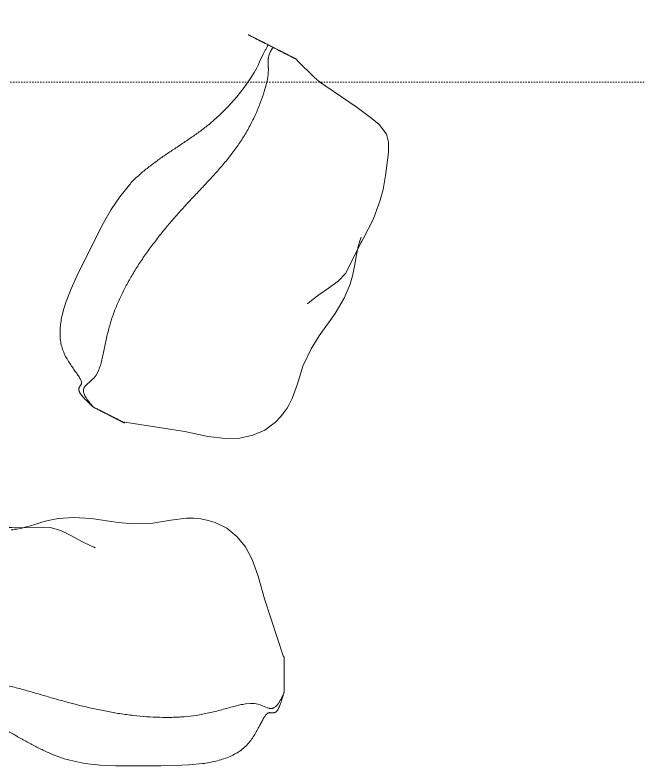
# Model space of a CAD drawing. Header units: inches. Extents: x -4010 to -1814, y 9846 to 12241.
# Drawn here: x -2436.6 to -2379.4, y 11007.7 to 11076.5 of the extents above; entities that cross this region are included whole.
import ezdxf

# ---------------------------------------------------------------- set-up
doc = ezdxf.new("R2010")
doc.units = ezdxf.units.IN
doc.header["$MEASUREMENT"] = 0
doc.linetypes.add('Aligning Line 1_8_', pattern=[0.25, 0.125, -0.125])
for name, color, linetype, lineweight in [('0-1', 7, 'Continuous', 5), ('0-2', 7, 'Continuous', 9), ('A-DETL-GENF-1', 253, 'Continuous', 9), ('A-DETL-GENF-2', 254, 'Continuous', 9), ('G-ANNO-SYMB-1', 147, 'Aligning Line 1_8_', 9)]:
    doc.layers.add(name, color=color, linetype=linetype, lineweight=lineweight)

# ---------------------------------------------------------------- blocks, each defined once
blk = doc.blocks.new('Simple_Scalable_Rock_Boulder_16017 - Rock-V13-UNIT PLANS - 1ST FLOOR')
at = {"layer": 'A-DETL-GENF-1'}
for p, q in [((-9.41, 6.57), (-10.652, 6.446)), ((-8.134, 6.624), (-9.41, 6.57)), ((-6.822, 6.639), (-8.134, 6.624)), ((-16.322, 1.204), (-16.153, 1.133)), ((-16.153, 1.133), (-15.957, 1.06)), ((-15.957, 1.06), (-15.72, 0.991)), ((-15.72, 0.991), (-15.425, 0.94)), ((-15.425, 0.94), (-15.052, 0.924)), ((-15.052, 0.924), (-14.591, 0.965)), ((18.723, 0.644), (18.723, 0.124))]:
    blk.add_line(p, q, dxfattribs=at)
at = {"layer": 'A-DETL-GENF-1', "flags": 128}
for points in [[(-1.264, 6.595), (-2.676, 6.658), (-4.083, 6.662), (-5.47, 6.645), (-6.822, 6.639)], [(1.516, 6.143), (0.139, 6.435), (-1.264, 6.595)], [(17.752, 0.648), (17.46, 0.647), (17.21, 0.635), (16.973, 0.617), (16.705, 0.602), (16.364, 0.598), (15.887, 0.62), (15.183, 0.689), (14.24, 0.826), (13.177, 1.037), (12.08, 1.315), (10.988, 1.662), (9.919, 2.082)], [(-16.743, 1.363), (-16.611, 1.322), (-16.472, 1.268), (-16.322, 1.204)], [(-18.067, 0.14), (-18.111, 0.005), (-18.152, -0.112)], [(18.176, 0.153), (18.19, 0.154), (18.2, 0.156), (18.203, 0.156), (18.206, 0.157), (18.209, 0.157), (18.212, 0.158), (18.214, 0.158), (18.218, 0.159), (18.222, 0.159), (18.226, 0.16), (18.234, 0.161), (18.245, 0.163), (18.278, 0.167), (18.376, 0.158), (18.424, 0.152)], [(18.723, 0.644), (18.665, 0.644), (18.608, 0.644)], [(18.723, -2.248), (18.609, -2.53), (18.432, -3.084), (18.215, -3.811), (18.019, -4.423), (17.964, -4.597), (17.932, -4.703), (17.92, -4.744), (17.91, -4.777), (17.903, -4.801), (17.9, -4.813), (17.903, -4.804), (17.888, -4.882), (17.871, -4.975), (17.832, -5.205), (17.744, -5.799), (17.306, -9.242), (17.031, -10.916), (16.819, -11.751), (16.343, -12.748), (15.783, -13.263), (14.946, -13.682), (13.377, -14.253), (12.945, -14.398), (12.239, -14.618), (11.695, -14.768), (10.694, -14.993), (8.879, -15.209), (6.826, -15.201), (6.594, -15.19), (6.392, -15.18), (3.305, -15.224), (2.326, -14.944), (1.346, -14.438), (0.406, -13.917), (-0.543, -13.461), (-0.71, -13.393), (-0.742, -13.381), (-0.757, -13.375), (-0.771, -13.37), (-0.783, -13.365), (-0.793, -13.362), (-0.8, -13.359), (-0.803, -13.358)], [(5.87, -15.157), (5.82, -15.167), (5.382, -15.289), (5.101, -15.374), (4.712, -15.494), (4.071, -15.689), (3.483, -15.852), (2.586, -16.042), (1.179, -16.141), (-0.453, -16.023), (-2.937, -15.671), (-4.314, -15.535), (-6.098, -15.593), (-7.753, -15.874), (-9.177, -16.055), (-9.859, -16.056), (-10.172, -16.032), (-10.491, -15.993), (-11.168, -15.868), (-11.814, -15.677), (-12.901, -15.135), (-13.814, -14.386), (-14.588, -13.424), (-15.211, -12.269), (-15.775, -10.756), (-16.337, -8.654), (-18.081, -3.358), (-18.089, -3.347), (-18.095, -3.34), (-18.1, -3.335), (-18.107, -3.331), (-18.113, -3.331), (-18.118, -3.334), (-18.124, -3.338), (-18.132, -3.345), (-18.14, -3.353), (-18.147, -3.361), (-18.152, -3.367)], [(6.891, -14.982), (6.891, -14.982), (6.801, -14.987), (6.69, -15)]]:
    blk.add_lwpolyline(points, dxfattribs=at)
at = {"layer": 'A-DETL-GENF-1'}
for points, knots in [([(-10.652, 6.446), (-11.068, 6.389), (-11.892, 6.239), (-12.866, 5.934), (-13.584, 5.6), (-14.083, 5.299), (-14.531, 4.947), (-14.918, 4.54), (-15.247, 4.098), (-15.529, 3.645), (-15.774, 3.201), (-15.991, 2.782), (-16.185, 2.408), (-16.363, 2.103), (-16.531, 1.885), (-16.637, 1.812), (-16.689, 1.793)], [0, 0, 0, 0, 0.125, 0.25, 0.3125, 0.375, 0.4375, 0.5, 0.5625, 0.625, 0.6875, 0.75, 0.8125, 0.875, 0.9375, 1, 1, 1, 1]), ([(-14.591, 0.965), (-14.43, 0.989), (-14.088, 1.056), (-13.538, 1.195), (-12.979, 1.348), (-12.41, 1.505), (-11.824, 1.661), (-11.239, 1.803), (-10.665, 1.924), (-9.909, 2.052), (-9.149, 2.137), (-8.401, 2.185), (-7.652, 2.212), (-6.704, 2.208), (-5.538, 2.148), (-4.326, 2.034), (-3.09, 1.867), (-1.846, 1.652), (-0.191, 1.311), (1.445, 0.901), (2.661, 0.556), (3.066, 0.439)], [0, 0, 0, 0, 0.033333, 0.066667, 0.1, 0.133333, 0.166667, 0.2, 0.233333, 0.266667, 0.333333, 0.366667, 0.4, 0.466667, 0.533333, 0.6, 0.666667, 0.733333, 0.8, 0.933333, 1, 1, 1, 1]), ([(18.723, 2.676), (18.723, 2.676), (18.723, 2.675), (18.723, 2.672), (18.723, 2.666), (18.723, 2.657), (18.723, 2.645), (18.723, 2.629), (18.723, 2.617), (18.723, 2.61)], [-0.15740741, -0.15740741, -0.15740741, -0.15740741, -0.15277778, -0.14814815, -0.13888889, -0.12962963, -0.12037037, -0.11574074, -0.11111111, -0.11111111, -0.11111111, -0.11111111]), ([(18.723, 2.61), (18.723, 2.595), (18.723, 2.552), (18.723, 2.429), (18.723, 2.273), (18.723, 2.132), (18.723, 2.063), (18.723, 2.03)], [-0.11111111, -0.11111111, -0.11111111, -0.11111111, -0.10185185, -0.09259259, -0.08333333, -0.0787037, -0.07407407, -0.07407407, -0.07407407, -0.07407407]), ([(-16.689, 1.793), (-16.709, 1.786), (-16.75, 1.775), (-16.812, 1.769), (-16.865, 1.771), (-16.907, 1.775), (-16.94, 1.779), (-16.973, 1.783), (-17.02, 1.789), (-17.08, 1.795), (-17.151, 1.795), (-17.214, 1.786), (-17.265, 1.771), (-17.311, 1.751), (-17.351, 1.727), (-17.391, 1.698), (-17.427, 1.666), (-17.459, 1.633), (-17.489, 1.598), (-17.522, 1.555), (-17.558, 1.502), (-17.606, 1.422), (-17.668, 1.302), (-17.742, 1.13), (-17.844, 0.859), (-17.921, 0.618), (-17.972, 0.449)], [0, 0, 0, 0, 0.035714, 0.071429, 0.107143, 0.125, 0.142857, 0.160714, 0.178571, 0.214286, 0.25, 0.285714, 0.321429, 0.357143, 0.392857, 0.428571, 0.464286, 0.5, 0.535714, 0.571429, 0.607143, 0.642857, 0.714286, 0.785714, 0.857143, 1, 1, 1, 1]), ([(-17.385, 1.203), (-17.346, 1.237), (-17.274, 1.292), (-17.175, 1.345), (-17.086, 1.375), (-17.003, 1.389), (-16.93, 1.391), (-16.866, 1.387), (-16.805, 1.377), (-16.763, 1.368), (-16.743, 1.363)], [0.2222222, 0.2222222, 0.2222222, 0.2222222, 0.3333333, 0.4444444, 0.5555556, 0.6666667, 0.75, 0.8333333, 0.9166667, 1, 1, 1, 1]), ([(18.723, 2.03), (18.723, 1.997), (18.723, 1.932), (18.723, 1.804), (18.723, 1.651), (18.723, 1.504), (18.723, 1.385), (18.723, 1.324), (18.723, 1.293)], [-0.07407407, -0.07407407, -0.07407407, -0.07407407, -0.06944444, -0.06481481, -0.05555556, -0.0462963, -0.04166667, -0.03703704, -0.03703704, -0.03703704, -0.03703704]), ([(-18.152, -0.151), (-18.134, -0.108), (-18.099, -0.022), (-18.042, 0.11), (-17.988, 0.233), (-17.903, 0.417), (-17.788, 0.649), (-17.696, 0.807), (-17.652, 0.875)], [0, 0, 0, 0, 0.111111, 0.222222, 0.333333, 0.444444, 0.722222, 1, 1, 1, 1]), ([(18.723, 1.293), (18.723, 1.262), (18.723, 1.2), (18.723, 1.079), (18.723, 0.876), (18.723, 0.727), (18.723, 0.644)], [-0.03703704, -0.03703704, -0.03703704, -0.03703704, -0.03240741, -0.02777778, -0.01851852, 0, 0, 0, 0]), ([(14.742, -0.998), (15.05, -0.946), (15.451, -0.863), (15.809, -0.766), (15.989, -0.71), (16.113, -0.669), (16.226, -0.628), (16.329, -0.588), (16.426, -0.549), (16.516, -0.509), (16.602, -0.469), (16.682, -0.43), (16.758, -0.391), (16.83, -0.352), (16.897, -0.315), (16.961, -0.279), (17.023, -0.243), (17.086, -0.206), (17.15, -0.169), (17.235, -0.121), (17.323, -0.074), (17.424, -0.026), (17.506, 0.01), (17.578, 0.037), (17.636, 0.056), (17.679, 0.07), (17.723, 0.083), (17.783, 0.099), (17.893, 0.123), (18.052, 0.146), (18.185, 0.154), (18.288, 0.156), (18.37, 0.154), (18.456, 0.151), (18.572, 0.142), (18.662, 0.132), (18.723, 0.124)], [0, 0, 0, 0, 0.1, 0.15, 0.175, 0.2, 0.225, 0.25, 0.275, 0.3, 0.325, 0.35, 0.375, 0.4, 0.425, 0.45, 0.475, 0.5, 0.525, 0.55, 0.6, 0.625, 0.65, 0.675, 0.6875, 0.7, 0.7125, 0.725, 0.75, 0.8, 0.85, 0.875, 0.9, 0.925, 0.95, 1, 1, 1, 1]), ([(-18.152, -1.851), (-18.152, -1.835), (-18.152, -1.804), (-18.152, -1.765), (-18.152, -1.728), (-18.152, -1.682), (-18.152, -1.618), (-18.152, -1.542), (-18.152, -1.458), (-18.152, -1.378), (-18.152, -1.315), (-18.152, -1.265), (-18.152, -1.219), (-18.152, -1.166), (-18.152, -1.102), (-18.152, -1.037), (-18.152, -0.967), (-18.152, -0.869), (-18.152, -0.736), (-18.152, -0.502), (-18.152, -0.3), (-18.152, -0.151)], [-0.3, -0.3, -0.3, -0.3, -0.2875, -0.275, -0.2625, -0.25, -0.2375, -0.225, -0.2125, -0.2, -0.1875, -0.175, -0.1625, -0.15, -0.1375, -0.125, -0.1125, -0.1, -0.075, -0.05, 0, 0, 0, 0]), ([(18.723, -0.771), (18.723, -0.781), (18.723, -0.799), (18.723, -0.818), (18.723, -0.835), (18.723, -0.851), (18.723, -0.866), (18.723, -0.881), (18.723, -0.896), (18.723, -0.914), (18.723, -0.945), (18.723, -0.99), (18.723, -1.034), (18.723, -1.098), (18.723, -1.207), (18.723, -1.375), (18.723, -1.547), (18.723, -1.663), (18.723, -1.709), (18.723, -1.73)], [-0.8518519, -0.8518519, -0.8518519, -0.8518519, -0.8425926, -0.8333333, -0.8240741, -0.8194444, -0.8148148, -0.8101852, -0.8055556, -0.7962963, -0.787037, -0.7824074, -0.7777778, -0.7731481, -0.7685185, -0.7592593, -0.75, -0.7453704, -0.7407407, -0.7407407, -0.7407407, -0.7407407]), ([(18.723, -1.73), (18.723, -1.75), (18.723, -1.786), (18.723, -1.847), (18.723, -1.904), (18.723, -1.96), (18.723, -1.998), (18.723, -2.017)], [-0.74074074, -0.74074074, -0.74074074, -0.74074074, -0.73611111, -0.73148148, -0.72222222, -0.71296296, -0.7037037, -0.7037037, -0.7037037, -0.7037037]), ([(-18.152, -3.366), (-18.152, -3.367), (-18.152, -3.367), (-18.152, -3.365), (-18.152, -3.358), (-18.152, -3.346), (-18.152, -3.333), (-18.152, -3.324)], [-0.6, -0.6, -0.6, -0.6, -0.59375, -0.5875, -0.575, -0.5625, -0.55, -0.55, -0.55, -0.55])]:
    blk.add_open_spline(points, degree=3, knots=knots, dxfattribs=at)
for points in [[(9.919, 2.082), (9.601, 2.22), (8.973, 2.516), (8.051, 2.994), (7.139, 3.496), (6.232, 4.007), (5.326, 4.511), (4.408, 4.997), (3.473, 5.448), (2.512, 5.845), (1.852, 6.053), (1.516, 6.143)], [(-17.652, 0.875), (-17.601, 0.955), (-17.505, 1.084), (-17.423, 1.168), (-17.385, 1.203)], [(-17.972, 0.449), (-18.002, 0.352), (-18.033, 0.251), (-18.063, 0.146)], [(3.066, 0.439), (3.456, 0.326), (4.237, 0.096), (5.41, -0.243), (6.587, -0.559), (7.774, -0.836), (8.969, -1.057), (10.173, -1.203), (11.383, -1.259), (12.578, -1.237), (13.732, -1.147), (14.424, -1.052), (14.742, -0.998)], [(18.608, 0.644), (18.558, 0.644), (18.46, 0.643), (18.32, 0.643), (18.176, 0.643), (18.032, 0.644), (17.893, 0.646), (17.799, 0.647), (17.752, 0.648)], [(18.723, 0.124), (18.723, 0.003), (18.723, -0.101), (18.723, -0.19)], [(-18.152, -0.112), (-18.152, -0.112), (-18.152, -0.113), (-18.152, -0.113)], [(-18.152, -0.151), (-18.152, -0.137), (-18.152, -0.126), (-18.152, -0.12)], [(18.723, -0.19), (18.723, -0.235), (18.723, -0.317), (18.723, -0.389), (18.723, -0.423)], [(18.723, -0.423), (18.723, -0.44), (18.723, -0.474), (18.723, -0.521), (18.723, -0.566), (18.723, -0.595), (18.723, -0.609)], [(18.723, -0.609), (18.723, -0.624), (18.723, -0.652), (18.723, -0.696), (18.723, -0.737), (18.723, -0.761), (18.723, -0.771)], [(-18.152, -2.073), (-18.152, -2.049), (-18.152, -2.007), (-18.152, -1.953), (-18.152, -1.902), (-18.152, -1.867), (-18.152, -1.851)], [(18.723, -2.017), (18.723, -2.036), (18.723, -2.074), (18.723, -2.122), (18.723, -2.163), (18.723, -2.185), (18.723, -2.195)], [(-18.152, -2.462), (-18.152, -2.428), (-18.152, -2.356), (-18.152, -2.247), (-18.152, -2.148), (-18.152, -2.096), (-18.152, -2.073)], [(-18.152, -2.799), (-18.152, -2.771), (-18.152, -2.716), (-18.152, -2.639), (-18.152, -2.557), (-18.152, -2.495), (-18.152, -2.462)], [(18.723, -2.195), (18.723, -2.205), (18.723, -2.223), (18.723, -2.241), (18.723, -2.248), (18.723, -2.249), (18.723, -2.248)], [(-18.152, -3.114), (-18.152, -3.09), (-18.152, -3.042), (-18.152, -2.964), (-18.152, -2.884), (-18.152, -2.827), (-18.152, -2.799)], [(-18.152, -3.324), (-18.152, -3.315), (-18.152, -3.293), (-18.152, -3.244), (-18.152, -3.183), (-18.152, -3.137), (-18.152, -3.114)]]:
    blk.add_open_spline(points, degree=3, dxfattribs=at)
at = {"layer": 'A-DETL-GENF-2', "flags": 128}
blk.add_lwpolyline([(6.69, -15), (6.527, -15.019), (5.87, -15.157)], dxfattribs=at)
at = {"layer": 'A-DETL-GENF-2'}
for points, knots in [([(18.723, -2.196), (18.723, -2.191), (18.723, -2.179), (18.723, -2.156), (18.723, -2.125), (18.723, -2.087), (18.723, -2.037), (18.723, -1.973), (18.723, -1.898), (18.723, -1.819), (18.723, -1.738), (18.723, -1.619), (18.723, -1.487), (18.723, -1.345), (18.723, -1.235), (18.723, -1.137), (18.723, -1.055), (18.723, -0.99), (18.723, -0.927), (18.723, -0.85), (18.723, -0.755), (18.723, -0.639), (18.723, -0.514), (18.723, -0.401), (18.723, -0.256), (18.723, -0.02), (18.723, 0.331), (18.723, 0.686), (18.723, 0.93), (18.723, 1.082), (18.723, 1.204), (18.723, 1.341), (18.723, 1.473), (18.723, 1.606), (18.723, 1.721), (18.723, 1.82), (18.723, 1.913), (18.723, 2.022), (18.723, 2.137), (18.723, 2.268), (18.723, 2.362), (18.723, 2.441), (18.723, 2.495), (18.723, 2.548), (18.723, 2.593), (18.723, 2.628), (18.723, 2.647), (18.723, 2.658), (18.723, 2.667), (18.723, 2.673), (18.723, 2.675), (18.723, 2.675)], [-0.5555556, -0.5555556, -0.5555556, -0.5555556, -0.5462963, -0.537037, -0.5277778, -0.5185185, -0.5092593, -0.5, -0.4907407, -0.4814815, -0.4722222, -0.462963, -0.4444444, -0.4351852, -0.4259259, -0.4166667, -0.412037, -0.4074074, -0.4027778, -0.3981481, -0.3888889, -0.3796296, -0.375, -0.3703704, -0.3657407, -0.3611111, -0.3518519, -0.3425926, -0.337963, -0.3333333, -0.3287037, -0.3240741, -0.3148148, -0.3055556, -0.2962963, -0.2916667, -0.287037, -0.2777778, -0.2685185, -0.2592593, -0.2407407, -0.2314815, -0.2222222, -0.212963, -0.2037037, -0.1944444, -0.1851852, -0.1805556, -0.1759259, -0.1666667, -0.162037, -0.162037, -0.162037, -0.162037]), ([(-17.385, 1.203), (-17.346, 1.237), (-17.274, 1.292), (-17.175, 1.345), (-17.086, 1.375), (-17.003, 1.389), (-16.93, 1.391), (-16.866, 1.387), (-16.805, 1.377), (-16.763, 1.368), (-16.743, 1.363)], [0.2222222, 0.2222222, 0.2222222, 0.2222222, 0.3333333, 0.4444444, 0.5555556, 0.6666667, 0.75, 0.8333333, 0.9166667, 1, 1, 1, 1]), ([(-18.152, -0.173), (-18.152, -0.444), (-18.152, -0.939), (-18.152, -1.547), (-18.152, -1.957), (-18.152, -2.233), (-18.152, -2.386), (-18.152, -2.497), (-18.152, -2.575), (-18.152, -2.648), (-18.152, -2.719), (-18.152, -2.777), (-18.152, -2.825), (-18.152, -2.879), (-18.152, -2.948), (-18.152, -3.029), (-18.152, -3.105), (-18.152, -3.171), (-18.152, -3.224), (-18.152, -3.267), (-18.152, -3.301), (-18.152, -3.33), (-18.152, -3.352), (-18.152, -3.363), (-18.152, -3.365), (-18.152, -3.366)], [-1, -1, -1, -1, -0.95, -0.9, -0.85, -0.825, -0.8, -0.7875, -0.775, -0.7625, -0.75, -0.7375, -0.725, -0.7125, -0.7, -0.6875, -0.675, -0.6625, -0.65, -0.6375, -0.63125, -0.625, -0.6125, -0.60625, -0.6, -0.6, -0.6, -0.6]), ([(18.723, -2.248), (18.723, -2.247), (18.723, -2.245), (18.723, -2.238), (18.723, -2.232), (18.723, -2.227), (18.723, -2.221), (18.723, -2.215), (18.723, -2.212), (18.723, -2.207), (18.723, -2.2), (18.723, -2.196)], [-0.62962963, -0.62962963, -0.62962963, -0.62962963, -0.62037037, -0.61111111, -0.60185185, -0.59722222, -0.59259259, -0.58333333, -0.57407407, -0.56481481, -0.55555556, -0.55555556, -0.55555556, -0.55555556])]:
    blk.add_open_spline(points, degree=3, knots=knots, dxfattribs=at)
for points in [[(-18.063, 0.146), (-18.082, 0.079), (-18.101, 0.011), (-18.12, -0.058)], [(-18.152, -0.12), (-18.152, -0.115), (-18.152, -0.112), (-18.152, -0.112)], [(-18.152, -0.13), (-18.152, -0.14), (-18.152, -0.154), (-18.152, -0.173)], [(-18.122, -0.064), (-18.131, -0.098), (-18.141, -0.132), (-18.15, -0.166)]]:
    blk.add_open_spline(points, degree=3, dxfattribs=at)
blk = doc.blocks.new('Simple_Scalable_Rock_Boulder_16017 - Rock-V14-UNIT PLANS - 1ST FLOOR')
at = {"layer": 'A-DETL-GENF-1'}
for p, q in [((-9.41, 6.57), (-10.652, 6.446)), ((-8.134, 6.624), (-9.41, 6.57)), ((-6.822, 6.639), (-8.134, 6.624)), ((-1.264, 6.595), (-2.676, 6.658)), ((-16.322, 1.204), (-16.153, 1.133)), ((-16.153, 1.133), (-15.957, 1.06)), ((-15.957, 1.06), (-15.72, 0.991)), ((-15.72, 0.991), (-15.425, 0.94)), ((-15.425, 0.94), (-15.052, 0.924)), ((-15.052, 0.924), (-14.591, 0.965)), ((18.723, 0.644), (18.723, 0.124))]:
    blk.add_line(p, q, dxfattribs=at)
at = {"layer": 'A-DETL-GENF-1', "flags": 128}
for points in [[(-2.676, 6.658), (-4.083, 6.662), (-5.47, 6.645), (-6.822, 6.639)], [(1.516, 6.143), (0.139, 6.435), (-1.264, 6.595)], [(17.752, 0.648), (17.46, 0.647), (17.21, 0.635), (16.973, 0.617), (16.705, 0.602), (16.364, 0.598), (15.887, 0.62), (15.183, 0.689), (14.24, 0.826), (13.177, 1.037), (12.08, 1.315), (10.988, 1.662), (9.919, 2.082)], [(-16.743, 1.363), (-16.611, 1.322), (-16.472, 1.268), (-16.322, 1.204)], [(-18.067, 0.14), (-18.111, 0.005), (-18.152, -0.112)], [(18.176, 0.153), (18.19, 0.154), (18.2, 0.156), (18.203, 0.156), (18.206, 0.157), (18.209, 0.157), (18.212, 0.158), (18.214, 0.158), (18.218, 0.159), (18.222, 0.159), (18.226, 0.16), (18.234, 0.161), (18.245, 0.163), (18.278, 0.167), (18.376, 0.158), (18.424, 0.152)], [(18.723, 0.644), (18.665, 0.644), (18.608, 0.644)], [(18.723, -2.248), (18.609, -2.53), (18.432, -3.084), (18.215, -3.811), (18.019, -4.423), (17.964, -4.597), (17.932, -4.703), (17.92, -4.744), (17.91, -4.777), (17.903, -4.801), (17.9, -4.813), (17.903, -4.804), (17.888, -4.882), (17.871, -4.975), (17.832, -5.205), (17.744, -5.799), (17.306, -9.242), (17.031, -10.916), (16.819, -11.751), (16.343, -12.748), (15.783, -13.263), (14.946, -13.682), (13.377, -14.253), (12.945, -14.398), (12.239, -14.618), (11.695, -14.768), (10.694, -14.993), (8.879, -15.209), (6.826, -15.201), (6.594, -15.19), (6.392, -15.18), (3.305, -15.224), (2.326, -14.944), (1.346, -14.438), (0.406, -13.917), (-0.543, -13.461), (-0.71, -13.393), (-0.742, -13.381), (-0.757, -13.375), (-0.771, -13.37), (-0.783, -13.365), (-0.793, -13.362), (-0.8, -13.359), (-0.803, -13.358)], [(5.87, -15.157), (5.82, -15.167), (5.382, -15.289), (5.101, -15.374), (4.712, -15.494), (4.071, -15.689), (3.483, -15.852), (2.586, -16.042), (1.179, -16.141), (-0.453, -16.023), (-2.937, -15.671), (-4.314, -15.535), (-6.098, -15.593), (-7.753, -15.874), (-9.177, -16.055), (-9.859, -16.056), (-10.172, -16.032), (-10.491, -15.993), (-11.168, -15.868), (-11.814, -15.677), (-12.901, -15.135), (-13.814, -14.386), (-14.588, -13.424), (-15.211, -12.269), (-15.775, -10.756), (-16.337, -8.654), (-18.081, -3.358), (-18.089, -3.347), (-18.095, -3.34), (-18.1, -3.335), (-18.107, -3.331), (-18.113, -3.331), (-18.118, -3.334), (-18.124, -3.338), (-18.132, -3.345), (-18.14, -3.353), (-18.147, -3.361), (-18.152, -3.367)], [(6.891, -14.982), (6.891, -14.982), (6.801, -14.987), (6.702, -14.998)]]:
    blk.add_lwpolyline(points, dxfattribs=at)
at = {"layer": 'A-DETL-GENF-1'}
for points, knots in [([(-10.652, 6.446), (-11.068, 6.389), (-11.892, 6.239), (-12.866, 5.934), (-13.584, 5.6), (-14.083, 5.299), (-14.531, 4.947), (-14.918, 4.54), (-15.247, 4.098), (-15.529, 3.645), (-15.774, 3.201), (-15.991, 2.782), (-16.185, 2.408), (-16.363, 2.103), (-16.531, 1.885), (-16.637, 1.812), (-16.689, 1.793)], [0, 0, 0, 0, 0.125, 0.25, 0.3125, 0.375, 0.4375, 0.5, 0.5625, 0.625, 0.6875, 0.75, 0.8125, 0.875, 0.9375, 1, 1, 1, 1]), ([(-14.591, 0.965), (-14.43, 0.989), (-14.088, 1.056), (-13.538, 1.195), (-12.979, 1.348), (-12.41, 1.505), (-11.824, 1.661), (-11.239, 1.803), (-10.665, 1.924), (-9.909, 2.052), (-9.149, 2.137), (-8.401, 2.185), (-7.652, 2.212), (-6.704, 2.208), (-5.538, 2.148), (-4.326, 2.034), (-3.09, 1.867), (-1.846, 1.652), (-0.191, 1.311), (1.445, 0.901), (2.661, 0.556), (3.066, 0.439)], [0, 0, 0, 0, 0.033333, 0.066667, 0.1, 0.133333, 0.166667, 0.2, 0.233333, 0.266667, 0.333333, 0.366667, 0.4, 0.466667, 0.533333, 0.6, 0.666667, 0.733333, 0.8, 0.933333, 1, 1, 1, 1]), ([(18.723, 2.676), (18.723, 2.676), (18.723, 2.675), (18.723, 2.672), (18.723, 2.666), (18.723, 2.657), (18.723, 2.645), (18.723, 2.629), (18.723, 2.617), (18.723, 2.61)], [-0.15740741, -0.15740741, -0.15740741, -0.15740741, -0.15277778, -0.14814815, -0.13888889, -0.12962963, -0.12037037, -0.11574074, -0.11111111, -0.11111111, -0.11111111, -0.11111111]), ([(18.723, 2.61), (18.723, 2.595), (18.723, 2.552), (18.723, 2.429), (18.723, 2.273), (18.723, 2.132), (18.723, 2.063), (18.723, 2.03)], [-0.11111111, -0.11111111, -0.11111111, -0.11111111, -0.10185185, -0.09259259, -0.08333333, -0.0787037, -0.07407407, -0.07407407, -0.07407407, -0.07407407]), ([(-16.689, 1.793), (-16.709, 1.786), (-16.75, 1.775), (-16.812, 1.769), (-16.865, 1.771), (-16.907, 1.775), (-16.94, 1.779), (-16.973, 1.783), (-17.02, 1.789), (-17.08, 1.795), (-17.151, 1.795), (-17.214, 1.786), (-17.265, 1.771), (-17.311, 1.751), (-17.351, 1.727), (-17.391, 1.698), (-17.427, 1.666), (-17.459, 1.633), (-17.489, 1.598), (-17.522, 1.555), (-17.558, 1.502), (-17.606, 1.422), (-17.668, 1.302), (-17.742, 1.13), (-17.844, 0.859), (-17.921, 0.618), (-17.972, 0.449)], [0, 0, 0, 0, 0.035714, 0.071429, 0.107143, 0.125, 0.142857, 0.160714, 0.178571, 0.214286, 0.25, 0.285714, 0.321429, 0.357143, 0.392857, 0.428571, 0.464286, 0.5, 0.535714, 0.571429, 0.607143, 0.642857, 0.714286, 0.785714, 0.857143, 1, 1, 1, 1]), ([(-17.652, 0.875), (-17.601, 0.955), (-17.505, 1.084), (-17.382, 1.21), (-17.274, 1.292), (-17.175, 1.345), (-17.086, 1.375), (-17.003, 1.389), (-16.93, 1.391), (-16.866, 1.387), (-16.805, 1.377), (-16.763, 1.368), (-16.743, 1.363)], [0, 0, 0, 0, 0.111111, 0.222222, 0.333333, 0.444444, 0.555556, 0.666667, 0.75, 0.833333, 0.916667, 1, 1, 1, 1]), ([(18.723, 2.03), (18.723, 1.997), (18.723, 1.932), (18.723, 1.804), (18.723, 1.651), (18.723, 1.504), (18.723, 1.385), (18.723, 1.324), (18.723, 1.293)], [-0.07407407, -0.07407407, -0.07407407, -0.07407407, -0.06944444, -0.06481481, -0.05555556, -0.0462963, -0.04166667, -0.03703704, -0.03703704, -0.03703704, -0.03703704]), ([(-18.152, -0.151), (-18.134, -0.108), (-18.099, -0.022), (-18.042, 0.11), (-17.988, 0.233), (-17.903, 0.417), (-17.788, 0.649), (-17.696, 0.807), (-17.652, 0.875)], [0, 0, 0, 0, 0.111111, 0.222222, 0.333333, 0.444444, 0.722222, 1, 1, 1, 1]), ([(18.723, 1.293), (18.723, 1.262), (18.723, 1.2), (18.723, 1.079), (18.723, 0.876), (18.723, 0.727), (18.723, 0.644)], [-0.03703704, -0.03703704, -0.03703704, -0.03703704, -0.03240741, -0.02777778, -0.01851852, 0, 0, 0, 0]), ([(14.742, -0.998), (15.05, -0.946), (15.451, -0.863), (15.809, -0.766), (15.989, -0.71), (16.113, -0.669), (16.226, -0.628), (16.329, -0.588), (16.426, -0.549), (16.516, -0.509), (16.602, -0.469), (16.682, -0.43), (16.758, -0.391), (16.83, -0.352), (16.897, -0.315), (16.961, -0.279), (17.023, -0.243), (17.086, -0.206), (17.15, -0.169), (17.235, -0.121), (17.323, -0.074), (17.424, -0.026), (17.506, 0.01), (17.578, 0.037), (17.636, 0.056), (17.679, 0.07), (17.723, 0.083), (17.783, 0.099), (17.893, 0.123), (18.052, 0.146), (18.185, 0.154), (18.288, 0.156), (18.37, 0.154), (18.456, 0.151), (18.572, 0.142), (18.662, 0.132), (18.723, 0.124)], [0, 0, 0, 0, 0.1, 0.15, 0.175, 0.2, 0.225, 0.25, 0.275, 0.3, 0.325, 0.35, 0.375, 0.4, 0.425, 0.45, 0.475, 0.5, 0.525, 0.55, 0.6, 0.625, 0.65, 0.675, 0.6875, 0.7, 0.7125, 0.725, 0.75, 0.8, 0.85, 0.875, 0.9, 0.925, 0.95, 1, 1, 1, 1]), ([(-18.152, -1.851), (-18.152, -1.835), (-18.152, -1.804), (-18.152, -1.765), (-18.152, -1.728), (-18.152, -1.682), (-18.152, -1.618), (-18.152, -1.542), (-18.152, -1.458), (-18.152, -1.378), (-18.152, -1.315), (-18.152, -1.265), (-18.152, -1.219), (-18.152, -1.166), (-18.152, -1.102), (-18.152, -1.037), (-18.152, -0.967), (-18.152, -0.869), (-18.152, -0.736), (-18.152, -0.502), (-18.152, -0.3), (-18.152, -0.151)], [-0.3, -0.3, -0.3, -0.3, -0.2875, -0.275, -0.2625, -0.25, -0.2375, -0.225, -0.2125, -0.2, -0.1875, -0.175, -0.1625, -0.15, -0.1375, -0.125, -0.1125, -0.1, -0.075, -0.05, 0, 0, 0, 0]), ([(18.723, -0.771), (18.723, -0.781), (18.723, -0.799), (18.723, -0.818), (18.723, -0.835), (18.723, -0.851), (18.723, -0.866), (18.723, -0.881), (18.723, -0.896), (18.723, -0.914), (18.723, -0.945), (18.723, -0.99), (18.723, -1.034), (18.723, -1.098), (18.723, -1.207), (18.723, -1.375), (18.723, -1.547), (18.723, -1.663), (18.723, -1.709), (18.723, -1.73)], [-0.8518519, -0.8518519, -0.8518519, -0.8518519, -0.8425926, -0.8333333, -0.8240741, -0.8194444, -0.8148148, -0.8101852, -0.8055556, -0.7962963, -0.787037, -0.7824074, -0.7777778, -0.7731481, -0.7685185, -0.7592593, -0.75, -0.7453704, -0.7407407, -0.7407407, -0.7407407, -0.7407407]), ([(18.723, -1.73), (18.723, -1.75), (18.723, -1.786), (18.723, -1.847), (18.723, -1.904), (18.723, -1.96), (18.723, -1.998), (18.723, -2.017)], [-0.74074074, -0.74074074, -0.74074074, -0.74074074, -0.73611111, -0.73148148, -0.72222222, -0.71296296, -0.7037037, -0.7037037, -0.7037037, -0.7037037]), ([(-18.152, -3.366), (-18.152, -3.367), (-18.152, -3.367), (-18.152, -3.365), (-18.152, -3.358), (-18.152, -3.346), (-18.152, -3.333), (-18.152, -3.324)], [-0.6, -0.6, -0.6, -0.6, -0.59375, -0.5875, -0.575, -0.5625, -0.55, -0.55, -0.55, -0.55])]:
    blk.add_open_spline(points, degree=3, knots=knots, dxfattribs=at)
for points in [[(2.507, 5.831), (2.182, 5.949), (1.852, 6.053), (1.516, 6.143)], [(9.919, 2.082), (9.601, 2.22), (8.973, 2.516), (8.051, 2.994), (7.139, 3.496), (6.232, 4.007), (5.326, 4.511), (4.408, 4.997), (3.473, 5.448), (2.833, 5.713), (2.507, 5.831)], [(-17.972, 0.449), (-18.002, 0.352), (-18.033, 0.251), (-18.063, 0.146)], [(3.066, 0.439), (3.456, 0.326), (4.237, 0.096), (5.41, -0.243), (6.587, -0.559), (7.774, -0.836), (8.969, -1.057), (10.173, -1.203), (11.383, -1.259), (12.578, -1.237), (13.732, -1.147), (14.424, -1.052), (14.742, -0.998)], [(18.608, 0.644), (18.558, 0.644), (18.46, 0.643), (18.32, 0.643), (18.176, 0.643), (18.032, 0.644), (17.893, 0.646), (17.799, 0.647), (17.752, 0.648)], [(18.723, 0.124), (18.723, 0.003), (18.723, -0.101), (18.723, -0.19)], [(-18.152, -0.112), (-18.152, -0.112), (-18.152, -0.113), (-18.152, -0.113)], [(-18.152, -0.151), (-18.152, -0.137), (-18.152, -0.126), (-18.152, -0.12)], [(18.723, -0.19), (18.723, -0.235), (18.723, -0.317), (18.723, -0.389), (18.723, -0.423)], [(18.723, -0.423), (18.723, -0.44), (18.723, -0.474), (18.723, -0.521), (18.723, -0.566), (18.723, -0.595), (18.723, -0.609)], [(18.723, -0.609), (18.723, -0.624), (18.723, -0.652), (18.723, -0.696), (18.723, -0.737), (18.723, -0.761), (18.723, -0.771)], [(-18.152, -2.073), (-18.152, -2.049), (-18.152, -2.007), (-18.152, -1.953), (-18.152, -1.902), (-18.152, -1.867), (-18.152, -1.851)], [(18.723, -2.017), (18.723, -2.036), (18.723, -2.074), (18.723, -2.122), (18.723, -2.163), (18.723, -2.185), (18.723, -2.195)], [(-18.152, -2.462), (-18.152, -2.428), (-18.152, -2.356), (-18.152, -2.247), (-18.152, -2.148), (-18.152, -2.096), (-18.152, -2.073)], [(-18.152, -2.799), (-18.152, -2.771), (-18.152, -2.716), (-18.152, -2.639), (-18.152, -2.557), (-18.152, -2.495), (-18.152, -2.462)], [(18.723, -2.195), (18.723, -2.205), (18.723, -2.223), (18.723, -2.241), (18.723, -2.248), (18.723, -2.249), (18.723, -2.248)], [(-18.152, -3.114), (-18.152, -3.09), (-18.152, -3.042), (-18.152, -2.964), (-18.152, -2.884), (-18.152, -2.827), (-18.152, -2.799)], [(-18.152, -3.324), (-18.152, -3.315), (-18.152, -3.293), (-18.152, -3.244), (-18.152, -3.183), (-18.152, -3.137), (-18.152, -3.114)]]:
    blk.add_open_spline(points, degree=3, dxfattribs=at)
at = {"layer": 'A-DETL-GENF-2', "flags": 128}
blk.add_lwpolyline([(6.702, -14.998), (6.527, -15.019), (5.87, -15.157)], dxfattribs=at)
at = {"layer": 'A-DETL-GENF-2'}
for points, knots in [([(18.723, -2.196), (18.723, -2.191), (18.723, -2.179), (18.723, -2.156), (18.723, -2.125), (18.723, -2.087), (18.723, -2.037), (18.723, -1.973), (18.723, -1.898), (18.723, -1.819), (18.723, -1.738), (18.723, -1.619), (18.723, -1.487), (18.723, -1.345), (18.723, -1.235), (18.723, -1.137), (18.723, -1.055), (18.723, -0.99), (18.723, -0.927), (18.723, -0.85), (18.723, -0.755), (18.723, -0.639), (18.723, -0.514), (18.723, -0.401), (18.723, -0.256), (18.723, -0.02), (18.723, 0.331), (18.723, 0.686), (18.723, 0.93), (18.723, 1.082), (18.723, 1.204), (18.723, 1.341), (18.723, 1.473), (18.723, 1.606), (18.723, 1.721), (18.723, 1.82), (18.723, 1.913), (18.723, 2.022), (18.723, 2.137), (18.723, 2.268), (18.723, 2.362), (18.723, 2.441), (18.723, 2.495), (18.723, 2.548), (18.723, 2.593), (18.723, 2.628), (18.723, 2.647), (18.723, 2.658), (18.723, 2.667), (18.723, 2.673), (18.723, 2.675), (18.723, 2.675)], [-0.5555556, -0.5555556, -0.5555556, -0.5555556, -0.5462963, -0.537037, -0.5277778, -0.5185185, -0.5092593, -0.5, -0.4907407, -0.4814815, -0.4722222, -0.462963, -0.4444444, -0.4351852, -0.4259259, -0.4166667, -0.412037, -0.4074074, -0.4027778, -0.3981481, -0.3888889, -0.3796296, -0.375, -0.3703704, -0.3657407, -0.3611111, -0.3518519, -0.3425926, -0.337963, -0.3333333, -0.3287037, -0.3240741, -0.3148148, -0.3055556, -0.2962963, -0.2916667, -0.287037, -0.2777778, -0.2685185, -0.2592593, -0.2407407, -0.2314815, -0.2222222, -0.212963, -0.2037037, -0.1944444, -0.1851852, -0.1805556, -0.1759259, -0.1666667, -0.162037, -0.162037, -0.162037, -0.162037]), ([(-18.152, -0.173), (-18.152, -0.444), (-18.152, -0.939), (-18.152, -1.547), (-18.152, -1.957), (-18.152, -2.233), (-18.152, -2.386), (-18.152, -2.497), (-18.152, -2.575), (-18.152, -2.648), (-18.152, -2.719), (-18.152, -2.777), (-18.152, -2.825), (-18.152, -2.879), (-18.152, -2.948), (-18.152, -3.029), (-18.152, -3.105), (-18.152, -3.171), (-18.152, -3.224), (-18.152, -3.267), (-18.152, -3.301), (-18.152, -3.33), (-18.152, -3.352), (-18.152, -3.363), (-18.152, -3.365), (-18.152, -3.366)], [-1, -1, -1, -1, -0.95, -0.9, -0.85, -0.825, -0.8, -0.7875, -0.775, -0.7625, -0.75, -0.7375, -0.725, -0.7125, -0.7, -0.6875, -0.675, -0.6625, -0.65, -0.6375, -0.63125, -0.625, -0.6125, -0.60625, -0.6, -0.6, -0.6, -0.6]), ([(18.723, -2.248), (18.723, -2.247), (18.723, -2.245), (18.723, -2.238), (18.723, -2.232), (18.723, -2.227), (18.723, -2.221), (18.723, -2.215), (18.723, -2.212), (18.723, -2.207), (18.723, -2.2), (18.723, -2.196)], [-0.62962963, -0.62962963, -0.62962963, -0.62962963, -0.62037037, -0.61111111, -0.60185185, -0.59722222, -0.59259259, -0.58333333, -0.57407407, -0.56481481, -0.55555556, -0.55555556, -0.55555556, -0.55555556])]:
    blk.add_open_spline(points, degree=3, knots=knots, dxfattribs=at)
for points in [[(-18.063, 0.146), (-18.082, 0.079), (-18.101, 0.011), (-18.12, -0.058)], [(-18.152, -0.12), (-18.152, -0.115), (-18.152, -0.112), (-18.152, -0.112)], [(-18.152, -0.13), (-18.152, -0.14), (-18.152, -0.154), (-18.152, -0.173)], [(-18.122, -0.064), (-18.131, -0.098), (-18.141, -0.132), (-18.15, -0.166)]]:
    blk.add_open_spline(points, degree=3, dxfattribs=at)
blk = doc.blocks.new('CTR - 1st Phase - Shell_rvt-1-UNIT PLANS - 1ST FLOOR')
at = {"layer": '0-2'}
for name, p, rotation in [('Simple_Scalable_Rock_Boulder_16017 - Rock-V14-UNIT PLANS - 1ST FLOOR', (-2421.311, 11056.82), 62.99999999999945), ('Simple_Scalable_Rock_Boulder_16017 - Rock-V13-UNIT PLANS - 1ST FLOOR', (-2430.049, 11014.314), 180)]:
    blk.add_blockref(name, p, dxfattribs=dict(at, rotation=rotation))
blk = doc.blocks.new('CTR - 1st Phase - Common Walls_rvt-1-UNIT PLANS - 1ST FLOOR')
at = {"layer": 'G-ANNO-SYMB-1'}
blk.add_line((-1871.645, 11070.381), (-4009.555, 11070.381), dxfattribs=at)

msp = doc.modelspace()

# ---------------------------------------------------------------- block references
at = {"layer": '0-1'}
msp.add_blockref('CTR - 1st Phase - Shell_rvt-1-UNIT PLANS - 1ST FLOOR', (0, 0), dxfattribs=at)

# ---------------------------------------------------------------- next in the draw order: block references
msp.add_blockref('CTR - 1st Phase - Common Walls_rvt-1-UNIT PLANS - 1ST FLOOR', (0, 0), dxfattribs=at)

doc.saveas('drawing.dxf')
